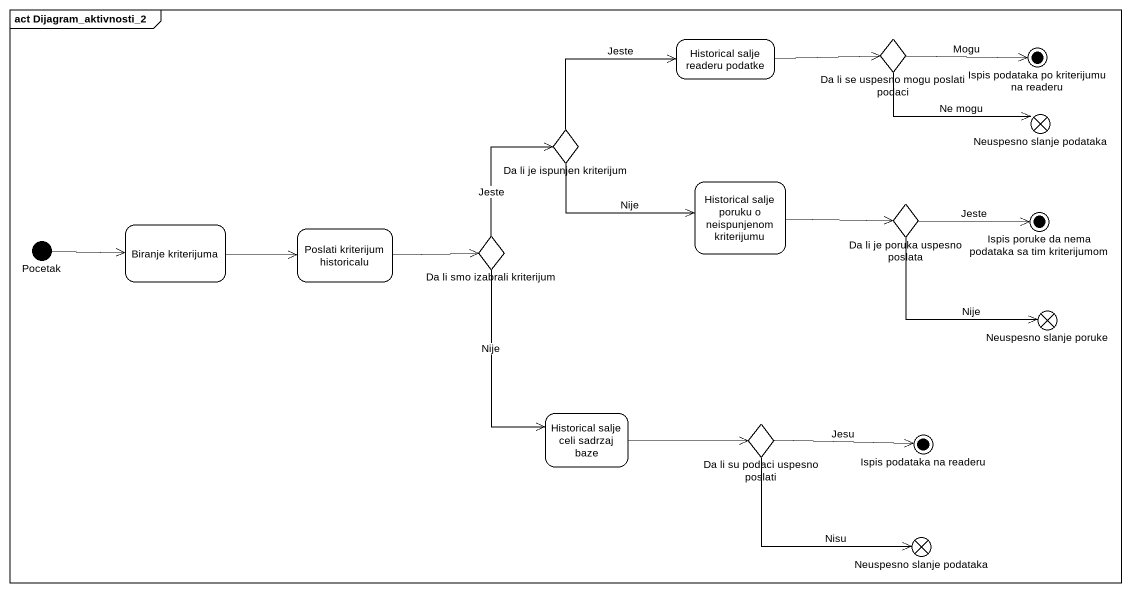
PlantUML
@startuml
mainframe act Dijagram_aktivnosti_2
hide empty description
state "Historical salje readeru podatke" as Historical_salje_readeru
state "Da li se uspesno mogu poslati podaci" as Da_li_se_uspesno_mogu <<choice>>
state "Ispis podataka po kriterijumu na readeru" as Ispis_podataka_po <<end>>
state "Da li je ispunjen kriterijum" as Da_li_je_ispunjen_kriterijum <<choice>>
state "Neuspesno slanje podataka" as Neuspesno_slanje_podataka <<end>>
state "Historical salje poruku o neispunjenom kriterijumu" as Historical_salje_poruku_o
state "Biranje kriterijuma" as Biranje_kriterijuma
state "Poslati kriterijum historicalu" as Poslati_kriterijum
state "Da li smo izabrali kriterijum" as Da_li_smo_izabrali <<choice>>
state "Da li je poruka uspesno poslata" as Da_li_je_poruka_uspesno <<choice>>
state "Ispis poruke da nema podataka sa tim kriterijumom" as Ispis_poruke_da_nema <<end>>
state Pocetak <<start>>
state "Neuspesno slanje poruke" as Neuspesno_slanje_poruke <<end>>
state "Historical salje celi sadrzaj baze" as Historical_salje_celi
state "Da li su podaci uspesno poslati" as Da_li_su_podaci_uspesno <<choice>>
state "Ispis podataka na readeru" as Ispis_podataka_na_readeru <<end>>
state "Neuspesno slanje podataka" as Neuspesno_slanje_podataka_2 <<end>>
Historical_salje_readeru -right-> Da_li_se_uspesno_mogu
Da_li_se_uspesno_mogu -right-> Ispis_podataka_po : Mogu
Da_li_se_uspesno_mogu -right-> Neuspesno_slanje_podataka : Ne mogu
Da_li_je_ispunjen_kriterijum -right-> Historical_salje_readeru : Jeste
Da_li_je_ispunjen_kriterijum -right-> Historical_salje_poruku_o : Nije
Historical_salje_poruku_o -right-> Da_li_je_poruka_uspesno
Biranje_kriterijuma -right-> Poslati_kriterijum
Poslati_kriterijum -right-> Da_li_smo_izabrali
Da_li_smo_izabrali -up-> Da_li_je_ispunjen_kriterijum : Jeste
Da_li_smo_izabrali --> Historical_salje_celi : Nije
Da_li_je_poruka_uspesno -right-> Ispis_poruke_da_nema : Jeste
Da_li_je_poruka_uspesno --> Neuspesno_slanje_poruke : Nije
Pocetak -right-> Biranje_kriterijuma
Historical_salje_celi -right-> Da_li_su_podaci_uspesno
Da_li_su_podaci_uspesno -right-> Ispis_podataka_na_readeru : Jesu
Da_li_su_podaci_uspesno --> Neuspesno_slanje_podataka_2 : Nisu
@enduml
